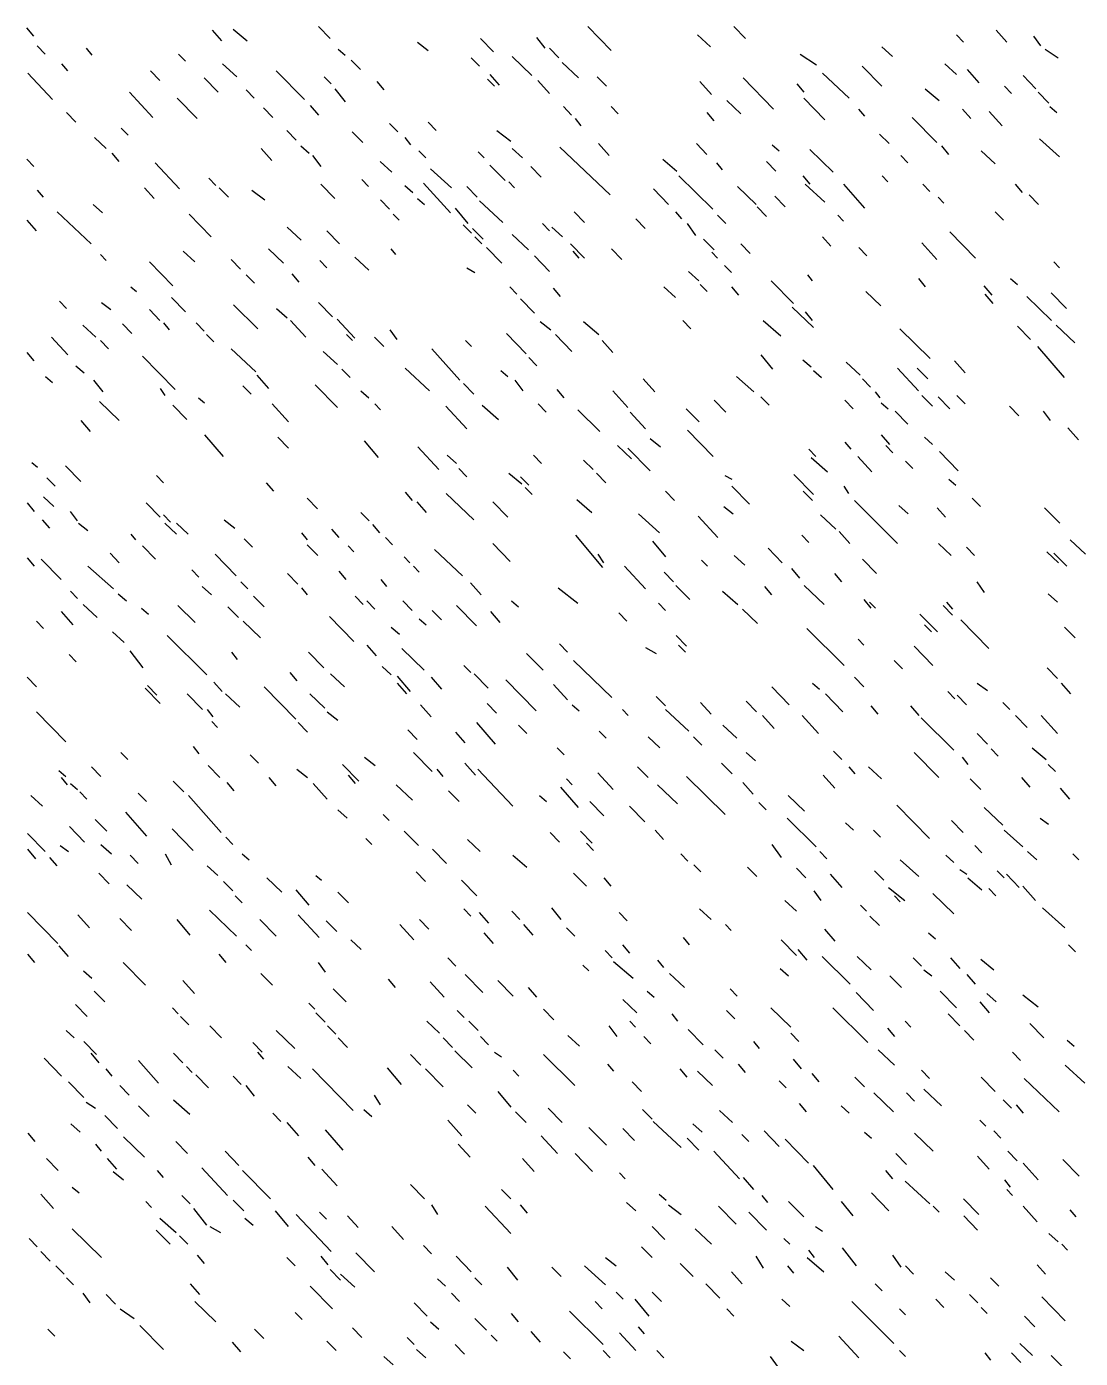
# Model space of a CAD drawing. Extents: x 0 to 599, y 0 to 600.
# Drawn here: x 0 to 165.4, y 391.4 to 600.2 of the extents above; entities that cross this region are included whole.
import ezdxf

# ---------------------------------------------------------------- set-up
doc = ezdxf.new("R2010")
doc.units = 0
doc.header["$MEASUREMENT"] = 0
doc.layers.add('SKARN_FSET2', color=206, linetype='CONTINUOUS')

msp = doc.modelspace()

# ---------------------------------------------------------------- linework, layer by layer
at = {"layer": 'SKARN_FSET2'}
for p, q in [((0.05, 600), (1.15, 598.69)), ((29.15, 599.63), (30.62, 597.94)), ((32.45, 599.81), (34.64, 597.94)), ((45.81, 600.19), (47.64, 598.32)), ((88.09, 600.19), (91.76, 596.44)), ((110.97, 600.19), (112.8, 598.32)), ((152.16, 599.63), (153.81, 597.75)), ((61.37, 597.75), (63.02, 596.44)), ((71.25, 598.32), (73.27, 596.26)), ((80.04, 598.5), (81.32, 596.82)), ((105.3, 598.88), (107.31, 597)), ((145.94, 598.88), (147.04, 597.75)), ((158.02, 598.69), (159.12, 597.19)), ((1.7, 597.19), (2.98, 595.88)), ((9.38, 596.82), (10.3, 595.69)), ((23.85, 595.88), (24.95, 594.76)), ((48.92, 596.63), (50.02, 595.69)), ((69.79, 595.32), (71.07, 594.01)), ((76.2, 595.51), (79.31, 592.51)), ((82.05, 596.82), (83.52, 595.32)), ((121.41, 595.88), (123.97, 594.2)), ((134.22, 597), (135.87, 595.51)), ((159.85, 596.63), (161.86, 595.32)), ((5.54, 594.38), (6.46, 593.26)), ((19.46, 593.26), (20.92, 591.76)), ((30.8, 594.38), (33, 592.32)), ((39.22, 593.26), (43.62, 588.77)), ((50.94, 594.95), (52.4, 593.45)), ((84.07, 594.57), (86.64, 592.14)), ((131.11, 594.01), (134.23, 590.83)), ((144.11, 594.38), (145.94, 592.7)), ((147.59, 593.45), (149.42, 591.39)), ((0.24, 592.89), (4.08, 588.77)), ((27.88, 592.14), (30.08, 589.89)), ((46.73, 592.32), (47.83, 591.2)), ((54.97, 591.58), (56.07, 590.27)), ((72.36, 591.95), (73.46, 590.83)), ((72.72, 592.7), (74.19, 591.01)), ((80.23, 591.76), (82.06, 589.7)), ((89.56, 592.32), (91.03, 590.83)), ((105.67, 591.58), (107.51, 589.52)), ((112.45, 592.14), (117.21, 587.27)), ((120.87, 591.2), (121.97, 589.89)), ((124.89, 592.89), (129.11, 588.95)), ((156.38, 592.51), (158.39, 590.45)), ((16.16, 589.89), (19.83, 585.96)), ((23.67, 588.95), (26.79, 585.77)), ((34.47, 590.27), (35.75, 588.95)), ((48.38, 590.45), (50.03, 588.39)), ((121.97, 588.95), (125.27, 585.59)), ((141, 590.45), (143.2, 588.58)), ((153.45, 590.83), (154.55, 589.7)), ((158.76, 589.89), (160.41, 588.21)), ((37.22, 587.46), (38.68, 585.96)), ((44.54, 587.83), (45.82, 586.33)), ((84.26, 587.64), (85.54, 586.33)), ((91.77, 587.64), (92.86, 586.52)), ((109.89, 588.58), (112.08, 586.52)), ((130.57, 587.27), (131.49, 586.15)), ((146.86, 587.27), (148.15, 585.77)), ((151.07, 586.9), (153.09, 584.65)), ((160.59, 587.64), (161.69, 586.71)), ((6.28, 586.71), (7.75, 585.21)), ((56.99, 585.02), (58.27, 583.71)), ((63.03, 585.21), (64.31, 583.9)), ((86.09, 585.77), (87.01, 584.65)), ((106.78, 586.71), (107.88, 585.4)), ((138.99, 585.96), (142.84, 582.03)), ((10.68, 582.78), (12.51, 581.09)), ((14.89, 584.27), (15.99, 583.15)), ((40.88, 583.9), (42.35, 582.4)), ((51.13, 583.71), (52.78, 582.03)), ((59.37, 582.78), (60.29, 581.65)), ((73.83, 583.9), (76.03, 582.22)), ((133.87, 583.34), (135.34, 581.84)), ((36.86, 581.09), (38.51, 579.22)), ((43.08, 581.47), (44.36, 580.34)), ((61.57, 580.72), (62.67, 579.59)), ((76.21, 581.09), (77.86, 579.59)), ((83.72, 581.28), (91.6, 573.79)), ((89.76, 581.84), (91.41, 579.97)), ((105.13, 581.84), (106.78, 580.16)), ((117.03, 581.65), (118.13, 580.72)), ((122.89, 580.9), (126.56, 577.35)), ((143.57, 581.47), (144.67, 580.16)), ((149.8, 580.72), (152, 578.66)), ((158.95, 582.59), (162.06, 579.78)), ((0.07, 579.41), (1.17, 578.28)), ((13.43, 580.34), (14.53, 579.03)), ((20.2, 578.85), (24.05, 574.73)), ((44.91, 579.97), (46.2, 578.28)), ((55.53, 579.03), (57.36, 577.35)), ((70.91, 580.53), (71.82, 579.59)), ((72.74, 578.47), (75.12, 576.04)), ((99.83, 579.41), (102.03, 577.54)), ((108.25, 578.85), (109.17, 577.72)), ((116.12, 579.03), (117.59, 577.54)), ((137.17, 579.97), (138.27, 578.85)), ((28.63, 576.41), (29.73, 575.29)), ((63.4, 577.91), (66.7, 574.91)), ((79.14, 578.28), (80.79, 576.6)), ((102.39, 576.79), (107.71, 571.54)), ((121.8, 576.79), (122.9, 575.48)), ((134.24, 576.79), (135.16, 575.85)), ((1.72, 574.54), (2.64, 573.42)), ((18.56, 574.91), (20.03, 573.23)), ((30.27, 574.91), (31.74, 573.42)), ((35.4, 574.54), (37.42, 573.04)), ((46.2, 575.48), (48.4, 573.23)), ((52.61, 576.22), (53.7, 575.1)), ((59.38, 575.29), (60.66, 574.17)), ((62.31, 575.66), (66.52, 570.98)), ((69.08, 575.1), (70.73, 573.42)), ((75.67, 575.85), (76.59, 574.91)), ((98.37, 574.73), (100.75, 572.29)), ((111.55, 575.1), (114.48, 572.29)), ((122.16, 575.48), (125.28, 572.67)), ((128.2, 575.48), (131.5, 571.73)), ((140.65, 575.48), (141.75, 574.35)), ((155.11, 575.48), (156.21, 574.17)), ((10.51, 572.29), (11.97, 570.98)), ((55.54, 573.04), (57, 571.54)), ((61.39, 573.23), (62.49, 572.29)), ((71.1, 572.86), (74.76, 569.49)), ((117.41, 573.6), (119.06, 571.92)), ((143.03, 573.42), (143.95, 572.48)), ((157.31, 573.79), (158.78, 572.29)), ((4.84, 571.17), (10.15, 566.12)), ((25.52, 570.8), (29, 567.24)), ((57.55, 570.8), (58.47, 569.86)), ((67.25, 571.73), (69.27, 569.3)), ((85.93, 571.17), (87.57, 569.49)), ((101.85, 571.17), (102.77, 570.05)), ((108.44, 570.61), (109.72, 569.3)), ((116.13, 570.42), (114.66, 571.92)), ((127.29, 570.61), (128.21, 569.67)), ((152.01, 571.17), (153.29, 569.86)), ((0.08, 569.86), (1.54, 568.17)), ((40.9, 568.74), (43.1, 566.68)), ((47.12, 568.17), (49.14, 566.12)), ((68.54, 569.11), (69.82, 567.8)), ((70, 568.55), (71.65, 566.86)), ((80.98, 569.3), (82.08, 568.17)), ((82.45, 568.74), (84.1, 567.24)), ((95.63, 570.05), (97.09, 568.55)), ((103.68, 569.3), (104.97, 567.43)), ((70.37, 567.24), (71.47, 566.12)), ((76.23, 567.61), (78.79, 565.18)), ((85.38, 566.12), (87.58, 563.87)), ((106.25, 566.86), (107.9, 565.18)), ((112.11, 566.12), (113.57, 564.62)), ((124.92, 567.24), (126.2, 565.74)), ((140.48, 566.3), (142.86, 563.68)), ((144.87, 567.99), (148.9, 563.87)), ((11.62, 564.43), (12.53, 563.49)), ((24.61, 564.99), (26.44, 563.31)), ((37.97, 565.37), (40.35, 563.12)), ((51.52, 564.06), (53.72, 562)), ((57.19, 565.37), (57.93, 564.43)), ((72.2, 565.55), (74.58, 563.12)), ((79.71, 564.24), (82.09, 561.81)), ((85.75, 564.99), (86.67, 563.87)), ((91.79, 565.37), (93.44, 563.68)), ((107.53, 564.81), (108.45, 563.87)), ((130.59, 565.55), (131.88, 564.24)), ((19.3, 563.31), (22.97, 559.56)), ((32.12, 563.68), (33.58, 562.18)), ((46.03, 563.49), (47.13, 562.37)), ((69.09, 562.37), (70.38, 561.62)), ((103.87, 561.81), (105.52, 560.31)), ((109.55, 562.75), (110.65, 561.62)), ((161.17, 563.31), (162.08, 562.37)), ((34.5, 561.25), (35.78, 559.94)), ((41.64, 561.44), (42.74, 560.12)), ((105.71, 559.75), (106.81, 558.63)), ((116.87, 560.31), (120.35, 556.76)), ((122.55, 561.25), (123.28, 560.31)), ((139.94, 560.69), (141.03, 559.38)), ((154.4, 560.69), (155.5, 559.75)), ((16.38, 559.38), (17.3, 558.63)), ((22.79, 557.69), (24.99, 555.44)), ((75.87, 559.38), (76.97, 558.25)), ((82.64, 559.19), (83.74, 557.88)), ((100.03, 559.38), (101.86, 557.69)), ((110.65, 559.38), (111.75, 558.07)), ((131.7, 558.63), (134.08, 556.38)), ((150.19, 559.56), (151.47, 558.07)), ((150.37, 558.25), (151.65, 556.76)), ((156.96, 557.88), (160.81, 554.13)), ((160.8, 558.44), (163.19, 556.01)), ((5.22, 557.13), (6.32, 556.01)), ((11.81, 556.94), (13.27, 555.82)), ((19.31, 555.82), (20.96, 554.13)), ((32.49, 556.57), (36.34, 552.82)), ((39.26, 556.01), (40.91, 554.51)), ((45.85, 556.94), (48.05, 554.7)), ((77.52, 557.5), (79.72, 555.26)), ((120.17, 556.19), (123.47, 553.01)), ((15.1, 553.57), (16.57, 552.07)), ((21.51, 553.76), (22.43, 552.64)), ((26.64, 553.76), (27.92, 552.45)), ((41.46, 554.13), (43.85, 551.51)), ((48.78, 554.32), (51.53, 551.33)), ((80.63, 553.95), (82.28, 552.64)), ((87.41, 553.95), (89.79, 551.89)), ((102.97, 554.13), (104.25, 552.82)), ((115.6, 554.13), (118.35, 551.7)), ((122.19, 555.44), (123.28, 554.13)), ((3.94, 551.51), (6.51, 548.71)), ((8.88, 553.39), (10.9, 551.51)), ((28.29, 551.89), (29.39, 550.76)), ((50.25, 551.89), (51.17, 550.95)), ((54.64, 551.51), (56.11, 550.02)), ((57.02, 552.64), (58.12, 551.14)), ((75.33, 552.07), (78.44, 548.89)), ((83.02, 551.89), (85.58, 549.27)), ((137.01, 552.82), (141.78, 548.14)), ((155.5, 553.2), (157.52, 551.14)), ((161.54, 553.39), (164.47, 550.58)), ((11.63, 550.95), (12.91, 549.64)), ((32.13, 549.64), (35.98, 546.08)), ((46.59, 549.27), (48.79, 547.21)), ((63.62, 549.64), (68.01, 544.77)), ((68.92, 550.95), (69.84, 550.02)), ((90.34, 550.95), (91.99, 549.08)), ((158.62, 550.02), (162.83, 545.15)), ((0.1, 549.08), (1.2, 547.77)), ((18.22, 548.52), (23.35, 543.28)), ((78.81, 548.33), (80.09, 547.02)), ((115.24, 548.71), (117.07, 546.46)), ((121.83, 547.96), (123.11, 546.83)), ((128.6, 547.58), (130.8, 545.52)), ((145.62, 547.77), (147.27, 545.9)), ((3.03, 545.34), (4.13, 544.4)), ((7.79, 547.02), (9.07, 545.9)), ((36.16, 545.52), (38, 543.46)), ((49.52, 546.46), (50.81, 545.15)), ((59.41, 546.65), (63.26, 543.09)), ((74.42, 546.27), (75.52, 545.34)), ((111.4, 545.34), (114.14, 542.9)), ((123.48, 546.27), (124.76, 545.15)), ((136.66, 546.65), (139.95, 543.09)), ((139.77, 546.65), (141.42, 544.96)), ((10.54, 544.77), (12, 542.9)), ((20.97, 543.46), (21.71, 542.34)), ((33.97, 543.84), (35.25, 542.53)), ((45.32, 544.03), (48.8, 540.47)), ((52.46, 543.09), (53.74, 541.97)), ((68.56, 544.21), (70.21, 542.53)), ((76.62, 544.77), (77.9, 543.09)), ((83.21, 543.28), (84.31, 541.97)), ((92, 543.09), (94.38, 540.47)), ((96.75, 544.96), (98.59, 542.9)), ((131.17, 544.96), (132.45, 543.65)), ((11.46, 541.4), (14.57, 538.41)), ((27.01, 541.97), (27.93, 541.22)), ((38.55, 541.03), (41.11, 538.22)), ((54.66, 541.03), (55.57, 540.09)), ((80.28, 541.03), (81.57, 539.72)), ((107.92, 541.59), (109.75, 539.72)), ((115.24, 542.15), (116.53, 540.84)), ((128.42, 541.59), (129.71, 540.28)), ((133.18, 542.9), (133.91, 541.97)), ((134.1, 541.22), (135.2, 540.28)), ((140.5, 542.34), (142.15, 540.66)), ((143.07, 542.15), (144.9, 540.28)), ((145.99, 542.34), (147.28, 541.03)), ((22.99, 540.84), (25.19, 538.6)), ((65.82, 540.66), (69.12, 537.1)), ((71.5, 540.84), (74.06, 538.6)), ((86.51, 540.09), (89.99, 536.72)), ((94.74, 539.72), (97.13, 537.1)), ((103.53, 540.28), (105.55, 538.22)), ((136.3, 539.91), (138.31, 537.85)), ((154.23, 540.66), (155.7, 539.16)), ((159.54, 539.91), (160.64, 538.41)), ((8.53, 538.41), (10, 536.72)), ((103.72, 536.91), (107.75, 532.79)), ((163.39, 537.29), (165.04, 535.41)), ((27.94, 536.16), (30.87, 532.79)), ((39.47, 535.79), (41.12, 534.1)), ((53.01, 535.23), (55.21, 532.61)), ((97.86, 535.6), (99.51, 534.29)), ((128.43, 535.04), (129.35, 533.92)), ((134.1, 536.16), (135.39, 534.66)), ((140.88, 535.79), (142.16, 534.66)), ((61.44, 534.29), (64.73, 530.73)), ((66.01, 532.98), (67.48, 531.67)), ((79.56, 532.98), (80.84, 531.67)), ((92.74, 534.48), (94.94, 532.42)), ((94.38, 534.1), (97.87, 530.55)), ((122.76, 533.92), (123.86, 532.79)), ((123.12, 532.61), (125.69, 530.36)), ((130.45, 532.79), (132.65, 530.36)), ((134.84, 534.48), (135.94, 533.35)), ((143.26, 533.54), (146.19, 530.55)), ((0.85, 531.86), (1.77, 531.11)), ((6.16, 531.29), (8.54, 528.86)), ((67.85, 530.92), (69.13, 529.61)), ((87.43, 532.23), (88.9, 530.73)), ((137.95, 532.04), (139.05, 530.92)), ((3.23, 529.42), (4.51, 528.11)), ((20.44, 529.8), (21.54, 528.67)), ((37.65, 528.67), (38.75, 527.36)), ((75.72, 530.17), (77.73, 528.49)), ((77.55, 529.61), (78.83, 528.3)), ((89.45, 530.17), (90.91, 528.67)), ((109.58, 529.8), (110.68, 529.24)), ((120.38, 529.98), (123.5, 526.8)), ((144.73, 529.24), (145.83, 528.3)), ((2.69, 526.43), (4.33, 524.93)), ((59.43, 527.18), (60.53, 525.87)), ((65.84, 526.99), (70.23, 522.87)), ((78.28, 527.93), (79.38, 526.8)), ((100.25, 527.36), (101.71, 525.87)), ((110.68, 528.11), (113.43, 525.3)), ((121.85, 527.36), (123.31, 525.87)), ((128.25, 528.11), (128.99, 526.99)), ((0.12, 525.49), (1.22, 524.18)), ((6.9, 524.18), (8, 522.68)), ((18.79, 525.49), (20.99, 523.25)), ((44.05, 526.24), (45.7, 524.56)), ((61.26, 525.68), (62.73, 523.99)), ((73.16, 525.68), (75.54, 523.25)), ((86.34, 526.05), (88.72, 523.99)), ((109.4, 524.93), (110.87, 523.81)), ((129.9, 525.87), (136.68, 519.13)), ((136.86, 525.12), (138.33, 523.81)), ((142.9, 524.74), (144.18, 523.25)), ((148.39, 526.24), (149.67, 524.93)), ((159.74, 524.74), (162.12, 522.31)), ((2.51, 522.87), (3.61, 521.56)), ((8.18, 522.31), (9.65, 521.19)), ((21.54, 523.62), (22.64, 522.5)), ((21.73, 522.31), (23.56, 520.62)), ((23.56, 522.31), (25.39, 520.62)), ((31.06, 522.87), (32.71, 521.56)), ((52.48, 523.99), (53.76, 522.68)), ((54.31, 522.12), (55.41, 520.81)), ((96.04, 523.81), (99.34, 520.81)), ((105.38, 523.43), (108.49, 520.06)), ((124.6, 523.62), (126.98, 521.37)), ((16.42, 520.62), (17.15, 519.69)), ((43.15, 520.81), (44.06, 519.69)), ((47.9, 521.37), (49, 520.06)), ((56.33, 520.06), (57.42, 518.94)), ((86.16, 520.44), (90.38, 515.38)), ((121.67, 520.44), (122.77, 519.31)), ((127.53, 521), (129.18, 519.13)), ((18.25, 518.75), (20.27, 516.69)), ((34.18, 519.88), (35.46, 518.56)), ((44.06, 518.94), (45.71, 517.25)), ((50.47, 518.75), (51.39, 517.82)), ((64.02, 518.19), (68.41, 514.07)), ((73.17, 519.13), (75.92, 516.32)), ((98.24, 519.5), (100.26, 517.07)), ((116.37, 518.38), (118.57, 516.13)), ((143.09, 519.13), (145.11, 517.25)), ((147.48, 518.56), (148.77, 517.25)), ((163.77, 519.69), (166.16, 517.44)), ((0.13, 516.88), (1.23, 515.57)), ((2.33, 516.69), (5.45, 513.51)), ((13.13, 517.63), (14.59, 516.13)), ((29.6, 517.44), (32.9, 514.07)), ((59.26, 517.07), (60.17, 516.13)), ((89.64, 517.44), (90.56, 516.13)), ((105.93, 516.51), (106.85, 515.57)), ((111.06, 517.25), (112.71, 515.76)), ((131.2, 516.69), (133.39, 514.45)), ((160.12, 517.82), (161.95, 516.13)), ((161.21, 517.63), (163.23, 515.57)), ((9.65, 515.57), (13.68, 512.01)), ((25.94, 515.01), (27.04, 513.88)), ((40.96, 514.45), (42.6, 512.76)), ((49.01, 514.82), (50.11, 513.51)), ((60.72, 515.57), (61.64, 514.63)), ((93.85, 515.57), (97.15, 512.01)), ((100.08, 514.63), (101.55, 513.14)), ((120.03, 515.2), (121.31, 513.7)), ((126.8, 514.45), (127.9, 513.14)), ((6.91, 511.64), (8.01, 510.51)), ((27.59, 512.39), (29.06, 511.08)), ((33.63, 513.14), (34.73, 512.01)), ((43.15, 512.2), (44.07, 511.08)), ((55.6, 513.51), (56.52, 512.39)), ((69.7, 512.95), (71.34, 511.08)), ((83.42, 512.2), (86.54, 509.77)), ((101.91, 512.57), (104.11, 510.33)), ((109.23, 511.64), (111.62, 509.58)), ((115.82, 512.39), (116.92, 511.08)), ((122.05, 512.57), (125.16, 509.58)), ((149.14, 513.14), (150.24, 511.45)), ((8.93, 509.58), (11.13, 507.52)), ((14.42, 511.26), (15.7, 510.14)), ((35.65, 510.89), (37.3, 509.2)), ((51.58, 510.89), (52.86, 509.58)), ((53.41, 510.14), (54.69, 508.83)), ((59.08, 510.14), (60.55, 508.64)), ((76.1, 510.14), (77.2, 509.2)), ((99.17, 509.77), (100.27, 508.64)), ((131.38, 510.33), (132.48, 509.02)), ((132.3, 509.95), (133.22, 509.02)), ((144.38, 509.95), (145.3, 508.83)), ((160.31, 511.26), (161.77, 509.95)), ((5.45, 508.46), (7.28, 506.4)), ((18.08, 509.02), (19.18, 508.08)), ((23.75, 509.39), (26.5, 506.77)), ((31.63, 509.2), (33.27, 507.52)), ((47.55, 507.71), (51.4, 503.78)), ((63.66, 508.64), (65.13, 507.15)), ((67.5, 509.39), (70.62, 506.21)), ((72.81, 508.46), (74.28, 506.77)), ((92.95, 508.27), (94.23, 506.96)), ((112.35, 508.83), (114.73, 506.58)), ((140.17, 508.08), (142.92, 505.27)), ((143.83, 509.39), (145.3, 507.89)), ((1.61, 506.96), (2.71, 505.83)), ((34.01, 506.96), (36.76, 504.34)), ((57.26, 506.02), (58.54, 504.9)), ((61.65, 507.33), (62.75, 506.4)), ((122.42, 505.83), (128.28, 500.03)), ((140.91, 506.4), (142.01, 505.27)), ((146.58, 507.15), (150.98, 502.65)), ((162.87, 506.02), (164.52, 504.34)), ((13.51, 505.27), (15.34, 503.59)), ((22.11, 504.71), (28.34, 498.53)), ((83.62, 503.4), (84.9, 502.09)), ((101.92, 504.71), (103.57, 503.03)), ((130.48, 504.15), (131.39, 503.21)), ((6.74, 501.72), (7.84, 500.59)), ((16.26, 502.28), (18.27, 499.66)), ((32.18, 502.09), (33.1, 500.97)), ((44.26, 502.09), (46.65, 499.66)), ((53.41, 503.21), (54.88, 501.53)), ((58.91, 502.65), (62.39, 499.28)), ((78.49, 501.9), (81.06, 499.28)), ((97.16, 502.84), (98.81, 501.9)), ((102.29, 503.21), (103.39, 502.09)), ((139.26, 503.03), (142.2, 500.03)), ((55.8, 499.84), (57.26, 498.53)), ((68.61, 500.03), (69.71, 498.91)), ((85.82, 500.78), (91.86, 494.98)), ((136.15, 500.78), (137.44, 499.47)), ((160.13, 499.66), (161.78, 497.97)), ((0.15, 498.16), (1.62, 496.66)), ((29.44, 497.41), (30.72, 495.91)), ((41.34, 498.91), (42.44, 497.6)), ((47.74, 498.72), (49.94, 496.66)), ((58.18, 498.35), (60.19, 495.91)), ((58.18, 497.22), (59.65, 495.54)), ((63.49, 498.16), (65.14, 496.29)), ((70.26, 498.72), (72.46, 496.47)), ((75.2, 497.78), (79.97, 492.92)), ((82.71, 497.04), (84.91, 494.6)), ((123.34, 497.22), (124.44, 496.29)), ((129.93, 498.16), (131.4, 496.66)), ((149.15, 497.22), (150.8, 496.1)), ((162.33, 497.22), (163.8, 495.54)), ((18.64, 496.47), (21.02, 494.04)), ((19.01, 496.85), (20.47, 495.35)), ((25.23, 495.54), (27.62, 493.1)), ((31.27, 495.54), (33.47, 493.48)), ((37.31, 496.66), (42.26, 491.61)), ((44.45, 495.54), (46.83, 493.29)), ((98.82, 495.16), (100.28, 493.67)), ((116.94, 496.66), (119.69, 493.85)), ((125.36, 495.54), (128.11, 492.73)), ((144.58, 495.91), (145.68, 494.79)), ((146.04, 495.35), (147.51, 493.85)), ((28.35, 493.1), (29.26, 491.98)), ((61.84, 493.85), (63.49, 491.98)), ((72.28, 494.04), (73.74, 492.54)), ((85.64, 493.85), (86.74, 492.92)), ((93.51, 493.1), (94.43, 492.17)), ((100.28, 493.1), (103.95, 489.73)), ((105.78, 494.23), (107.42, 492.36)), ((112.91, 494.42), (114.56, 492.73)), ((132.5, 493.67), (133.6, 492.36)), ((138.72, 493.67), (140.01, 492.17)), ((153.18, 494.23), (154.28, 493.1)), ((1.62, 492.73), (6.2, 488.05)), ((29.08, 491.23), (30, 490.3)), ((42.63, 491.05), (44.09, 489.55)), ((47.2, 492.73), (48.85, 491.42)), ((70.63, 491.05), (73.57, 487.68)), ((115.48, 492.17), (117.31, 490.11)), ((121.7, 492.17), (124.27, 489.36)), ((140.37, 491.79), (145.5, 486.74)), ((155.2, 492.17), (157.03, 490.3)), ((159.23, 492.17), (161.79, 489.36)), ((59.83, 489.92), (61.3, 488.42)), ((67.34, 489.55), (68.81, 487.86)), ((77.22, 490.67), (78.51, 489.36)), ((89.85, 489.73), (90.95, 488.61)), ((97.54, 488.8), (99.38, 487.11)), ((104.68, 488.8), (105.97, 487.49)), ((109.26, 490.67), (111.46, 488.61)), ((149.16, 489.36), (150.81, 487.68)), ((26.16, 487.3), (27.07, 486.18)), ((83.27, 487.11), (84.37, 485.99)), ((151.36, 486.93), (152.46, 485.8)), ((157.77, 487.11), (159.97, 485.24)), ((14.81, 486.37), (15.91, 485.24)), ((35.13, 485.99), (36.41, 484.68)), ((49.59, 484.49), (52.16, 481.87)), ((53.07, 485.62), (54.72, 484.31)), ((60.75, 486.37), (63.69, 483.37)), ((68.81, 484.68), (70.46, 482.81)), ((109.08, 484.68), (110.73, 483)), ((112.92, 486.37), (114.39, 485.05)), ((126.65, 486.55), (127.93, 485.24)), ((139.28, 486.37), (143.13, 482.43)), ((146.79, 485.62), (147.7, 484.49)), ((160.33, 484.49), (161.43, 483.37)), ((5.11, 483.56), (6.21, 482.62)), ((5.48, 482.43), (6.39, 481.31)), ((10.24, 484.12), (11.7, 482.62)), ((28.54, 484.31), (30.37, 482.43)), ((38.06, 482.43), (39.16, 481.12)), ((42.45, 483.74), (44.1, 482.43)), ((50.51, 482.81), (51.61, 481.5)), ((64.42, 483.74), (65.33, 482.62)), ((70.82, 483.74), (76.32, 477.94)), ((89.68, 483.18), (92.06, 480.56)), ((95.9, 484.12), (97.55, 482.43)), ((103.59, 482.62), (109.64, 476.63)), ((125.01, 482.81), (126.84, 480.75)), ((129.03, 484.12), (129.95, 483)), ((132.14, 484.12), (134.16, 482.25)), ((156.13, 482.43), (157.41, 480.94)), ((6.94, 481.5), (8.04, 480.56)), ((23.05, 481.87), (24.7, 480.19)), ((31.47, 481.68), (32.57, 480.37)), ((45.02, 481.5), (47.22, 479.06)), ((58.01, 481.31), (60.58, 478.88)), ((66.25, 480.37), (67.9, 478.69)), ((83.82, 480.94), (86.57, 477.75)), ((84.74, 482.25), (85.65, 481.31)), ((99.02, 481.31), (102.13, 478.32)), ((112.38, 481.68), (114.03, 479.81)), ((148.07, 482.25), (149.72, 480.56)), ((162.17, 480.75), (163.63, 479.06)), ((0.72, 479.63), (2.55, 477.94)), ((8.41, 480.19), (9.51, 479.06)), ((17.56, 480), (18.84, 478.69)), ((25.43, 479.63), (30.56, 473.82)), ((80.53, 479.63), (81.63, 478.69)), ((88.4, 478.69), (90.6, 476.44)), ((114.94, 478.5), (116.04, 477.38)), ((119.52, 479.63), (122.08, 477.19)), ((15.55, 477), (18.85, 473.26)), ((48.87, 477.38), (50.33, 476.07)), ((56, 476.63), (56.92, 475.69)), ((94.63, 477.94), (97.01, 475.51)), ((136.54, 478.13), (141.67, 472.89)), ((150.27, 477.75), (153.2, 474.95)), ((6.77, 474.76), (9.15, 472.32)), ((10.79, 475.88), (12.63, 474.01)), ((22.88, 474.38), (26.17, 471.01)), ((98.66, 474.2), (99.94, 472.7)), ((119.34, 476.07), (123.92, 471.58)), ((128.49, 475.32), (129.78, 474.2)), ((132.89, 474.2), (133.99, 473.07)), ((145.15, 475.69), (146.98, 473.82)), ((153.39, 474.2), (156.32, 471.58)), ((159.06, 476.07), (160.34, 475.13)), ((0.18, 473.64), (2.93, 470.83)), ((31.3, 473.07), (32.4, 471.95)), ((53.26, 472.89), (54.18, 471.95)), ((59.3, 474.01), (61.5, 471.76)), ((69.19, 472.7), (71.2, 470.83)), ((82.18, 473.82), (83.65, 472.32)), ((86.94, 474.01), (88.77, 472.14)), ((87.86, 472.14), (88.96, 471.01)), ((0.18, 471.2), (1.46, 469.7)), ((3.66, 469.89), (4.76, 468.58)), ((5.31, 471.76), (6.59, 470.83)), ((11.71, 471.95), (13.36, 470.45)), ((16.29, 470.27), (17.57, 468.95)), ((21.78, 470.45), (22.7, 468.77)), ((33.86, 470.45), (34.96, 469.52)), ((63.7, 471.2), (65.9, 468.95)), ((76.33, 470.27), (78.53, 468.39)), ((102.69, 470.45), (103.79, 469.33)), ((116.96, 471.95), (118.43, 469.89)), ((124.47, 470.83), (125.57, 469.7)), ((144.24, 470.27), (145.52, 469.14)), ((148.81, 471.76), (149.91, 470.64)), ((157.05, 470.83), (158.52, 469.52)), ((164.19, 470.45), (165.11, 469.52)), ((28.37, 468.58), (30.02, 467.08)), ((104.7, 468.77), (105.8, 467.64)), ((113.12, 468.39), (114.59, 466.9)), ((120.81, 468.21), (122.28, 466.71)), ((133.08, 467.83), (134.54, 466.33)), ((137.1, 469.52), (140.03, 466.9)), ((146.44, 468.02), (147.54, 467.27)), ((152.3, 467.83), (153.4, 466.71)), ((11.35, 467.46), (13, 465.77)), ((30.94, 466.15), (32.4, 464.65)), ((37.71, 466.71), (40.09, 464.46)), ((45.4, 467.08), (46.31, 466.33)), ((61.14, 467.64), (62.61, 466.15)), ((68.28, 466.33), (70.66, 463.9)), ((85.85, 467.46), (87.87, 465.4)), ((90.61, 466.71), (91.71, 465.4)), ((126.12, 467.27), (127.95, 465.21)), ((147.72, 466.71), (149.92, 464.84)), ((153.76, 467.27), (155.78, 465.21)), ((18.13, 463.34), (15.75, 465.59)), ((32.77, 463.9), (33.87, 462.78)), ((42.29, 464.84), (44.3, 462.4)), ((48.88, 464.46), (50.53, 462.78)), ((123.56, 464.65), (124.66, 463.15)), ((135.28, 465.21), (137.84, 463.15)), ((136.19, 463.9), (137.11, 462.96)), ((142.23, 464.27), (145.53, 461.09)), ((151.02, 465.02), (152.12, 463.9)), ((156.33, 465.4), (158.34, 463.15)), ((28.75, 461.65), (32.96, 457.54)), ((68.65, 461.84), (69.75, 460.72)), ((82.38, 462.03), (83.85, 460.16)), ((105.63, 461.84), (107.46, 460.16)), ((118.99, 463.15), (120.82, 461.47)), ((130.89, 462.4), (131.8, 461.47)), ((159.44, 462.03), (162.92, 458.85)), ((0.19, 461.28), (4.96, 456.41)), ((8.06, 460.9), (9.9, 458.85)), ((14.65, 460.34), (16.49, 458.47)), ((23.62, 460.16), (25.64, 457.72)), ((36.62, 460.16), (39.18, 457.54)), ((42.66, 460.9), (45.96, 457.35)), ((47.05, 459.97), (48.7, 458.28)), ((61.7, 460.16), (63.16, 458.66)), ((71.03, 461.28), (72.5, 459.59)), ((76.16, 461.47), (77.44, 460.16)), ((93, 461.28), (94.28, 459.97)), ((132.35, 460.72), (133.82, 459.22)), ((58.59, 459.41), (60.78, 456.97)), ((71.77, 458.1), (73.23, 456.41)), ((77.99, 459.41), (79.45, 457.72)), ((84.76, 458.85), (86.04, 457.54)), ((103.07, 457.35), (103.98, 456.22)), ((109.66, 459.41), (110.57, 458.47)), ((125.22, 458.66), (126.86, 456.79)), ((141.51, 458.1), (142.61, 457.16)), ((6.61, 454.35), (5.14, 456.04)), ((34.43, 456.22), (35.34, 455.29)), ((50.9, 456.97), (52.55, 455.48)), ((90.81, 455.29), (91.91, 454.17)), ((93.55, 456.22), (94.65, 454.91)), ((118.44, 456.97), (120.83, 454.54)), ((121.01, 455.48), (122.47, 453.79)), ((163.47, 456.22), (164.57, 455.1)), ((0.2, 454.73), (1.3, 453.42)), ((15.21, 453.42), (18.69, 449.86)), ((30.22, 454.73), (31.32, 453.42)), ((45.78, 453.42), (46.88, 451.92)), ((66.1, 454.17), (67.38, 452.85)), ((92.09, 453.6), (95.2, 450.98)), ((99.04, 453.79), (99.96, 452.67)), ((124.85, 454.35), (129.25, 450.05)), ((130.35, 454.35), (132.54, 452.29)), ((139.13, 454.17), (140.41, 452.85)), ((144.99, 454.17), (146.46, 452.48)), ((149.75, 453.98), (151.76, 452.29)), ((8.99, 452.11), (10.27, 450.98)), ((36.81, 451.73), (38.64, 449.86)), ((68.84, 451.54), (71.59, 448.74)), ((87.33, 453.04), (88.25, 452.11)), ((100.88, 451.73), (103.26, 449.49)), ((118.27, 452.48), (119.55, 451.36)), ((135.47, 451.36), (137.31, 449.49)), ((140.78, 452.29), (142.06, 451.36)), ((147.55, 451.54), (148.84, 450.05)), ((24.55, 450.61), (26.38, 448.55)), ((48.16, 449.3), (50.18, 447.24)), ((56.76, 450.8), (57.86, 449.49)), ((63.35, 450.42), (65.55, 447.99)), ((73.97, 450.61), (76.35, 448.17)), ((78.73, 449.49), (80.01, 447.99)), ((110.4, 449.3), (111.5, 448.17)), ((10.64, 448.92), (12.29, 447.24)), ((44.32, 447.05), (45.24, 446.12)), ((93.56, 447.61), (95.76, 445.55)), ((97.4, 448.92), (98.5, 447.99)), ((130.17, 448.74), (132.92, 445.93)), ((143.35, 448.92), (145.91, 446.3)), ((149.57, 447.24), (151.04, 445.55)), ((150.67, 448.55), (152.14, 447.24)), ((156.34, 448.36), (158.73, 446.49)), ((7.71, 446.86), (9.54, 444.99)), ((22.91, 446.3), (23.82, 445.37)), ((24.19, 444.99), (25.47, 443.68)), ((45.42, 445.55), (46.89, 444.06)), ((67.57, 445.93), (68.67, 444.81)), ((81.11, 446.12), (82.76, 444.43)), ((101.25, 445.37), (102.17, 444.24)), ((109.85, 445.93), (111.14, 444.62)), ((116.81, 446.3), (119.92, 443.31)), ((126.51, 446.3), (132.01, 440.87)), ((144.63, 445.37), (146.46, 443.49)), ((6.25, 442.75), (7.53, 441.62)), ((28.77, 443.49), (30.6, 441.62)), ((39.2, 442.75), (42.13, 439.94)), ((47.25, 443.49), (48.54, 442.18)), ((62.81, 444.24), (64.83, 442.37)), ((69.4, 444.24), (70.87, 442.75)), ((91.37, 443.49), (92.65, 441.81)), ((94.66, 444.24), (95.58, 443.31)), ((103.82, 442.93), (106.2, 440.5)), ((135.12, 443.12), (136.22, 441.81)), ((137.86, 444.24), (138.78, 443.31)), ((147.2, 442.75), (148.66, 441.25)), ((157.45, 443.87), (159.65, 441.62)), ((9, 441.06), (11.01, 439)), ((35.54, 440.87), (37.01, 439.38)), ((48.9, 441.62), (50.37, 440.12)), ((65.38, 441.62), (66.84, 440.12)), ((71.23, 441.81), (72.52, 440.5)), ((84.96, 442), (86.79, 440.31)), ((96.86, 441.81), (97.96, 440.69)), ((114.07, 441.06), (114.98, 439.94)), ((119.92, 442.37), (121.21, 441.06)), ((163.31, 441.25), (164.41, 440.31)), ((10.1, 439.19), (11.38, 437.69)), ((23.1, 439.19), (24.56, 437.69)), ((36.27, 439.38), (37.19, 438.25)), ((60.25, 439), (61.9, 437.32)), ((67.21, 439.56), (69.96, 436.94)), ((73.43, 439.38), (74.53, 438.63)), ((81.12, 439), (86.07, 434.13)), ((108.03, 439.75), (109.31, 438.44)), ((133.66, 439.75), (136.22, 437.32)), ((154.71, 439.38), (155.99, 438.07)), ((2.78, 438.44), (5.53, 435.63)), ((12.48, 436.76), (13.4, 435.63)), ((17.61, 438.07), (20.72, 434.51)), ((25.11, 437.13), (26.03, 436.19)), ((41.04, 437.13), (43.05, 435.26)), ((44.88, 436.76), (51.29, 430.2)), ((56.6, 436.94), (58.8, 434.32)), ((62.64, 436.76), (65.39, 433.95)), ((76.37, 436.57), (77.28, 435.63)), ((91.19, 437.5), (92.11, 436.38)), ((102.54, 436.76), (103.64, 435.44)), ((111.69, 437.5), (112.79, 436.19)), ((120.29, 438.25), (121.58, 436.76)), ((140.43, 436.57), (141.71, 435.26)), ((162.95, 437.32), (166.06, 434.51)), ((6.63, 434.7), (9.01, 432.26)), ((26.58, 435.82), (28.59, 433.76)), ((32.43, 435.63), (33.72, 434.32)), ((95.04, 434.7), (96.5, 433.2)), ((105.29, 436.38), (107.67, 434.13)), ((118.1, 434.88), (119.2, 433.76)), ((123.23, 436.01), (124.33, 434.7)), ((130, 435.44), (131.47, 433.95)), ((149.77, 435.44), (151.97, 433.2)), ((156.54, 435.26), (162.04, 430.02)), ((14.68, 434.13), (16.15, 432.64)), ((34.45, 434.13), (35.73, 432.45)), ((54.59, 432.64), (55.5, 431.14)), ((73.99, 433.2), (76.01, 430.76)), ((132.93, 433.01), (136.05, 430.02)), ((138.06, 433.01), (139.34, 431.7)), ((140.8, 433.57), (143.55, 430.95)), ((9.38, 431.51), (10.84, 430.58)), ((17.61, 430.95), (19.26, 429.27)), ((23.1, 431.89), (25.67, 429.64)), ((52.94, 430.39), (54.22, 429.27)), ((69.23, 431.14), (70.51, 429.83)), ((81.86, 430.58), (84.06, 428.33)), ((96.69, 430.39), (98.16, 428.89)), ((108.77, 430.2), (110.79, 428.33)), ((121.22, 431.33), (122.32, 430.02)), ((127.81, 430.95), (129.09, 429.83)), ((153.25, 431.89), (154.53, 430.58)), ((155.26, 431.14), (156.36, 429.83)), ((7, 428.14), (8.46, 426.83)), ((12.31, 429.45), (14.32, 427.39)), ((38.66, 429.83), (39.95, 428.52)), ((40.86, 428.33), (42.7, 426.27)), ((66.12, 428.71), (68.32, 426.27)), ((76.74, 430.02), (78.39, 428.33)), ((98.34, 428.52), (102.74, 424.4)), ((104.56, 428.14), (106.03, 426.83)), ((149.59, 428.71), (150.51, 427.77)), ((0.23, 426.65), (1.33, 425.34)), ((15.24, 426.08), (18.54, 422.9)), ((46.9, 427.21), (49.65, 424.03)), ((80.77, 426.27), (83.33, 423.46)), ((88.27, 427.58), (91.02, 424.77)), ((93.58, 427.39), (95.41, 425.52)), ((112.25, 426.46), (113.35, 425.34)), ((115.73, 427.02), (118.11, 424.59)), ((131.47, 426.83), (132.57, 425.9)), ((139.34, 426.65), (142.28, 423.84)), ((151.79, 427.02), (152.89, 425.9)), ((10.85, 424.96), (11.76, 423.84)), ((23.48, 425.34), (25.31, 423.46)), ((67.77, 424.96), (69.61, 422.9)), ((103.65, 425.9), (105.48, 424.03)), ((119.03, 425.71), (122.69, 421.97)), ((3.16, 422.71), (4.99, 420.84)), ((12.68, 422.71), (14.15, 421.03)), ((31.17, 423.84), (33.36, 421.59)), ((44.16, 422.9), (45.26, 421.59)), ((77.84, 422.71), (79.68, 420.66)), ((86.08, 423.46), (88.83, 420.66)), ((107.86, 423.84), (111.89, 419.53)), ((136.42, 423.46), (138.07, 421.78)), ((149.23, 423.09), (151.06, 421.03)), ((153.99, 423.84), (155.46, 422.34)), ((156.37, 421.97), (158.75, 419.34)), ((162.6, 422.53), (165.16, 419.91)), ((13.6, 420.66), (15.25, 419.34)), ((20.55, 420.84), (21.47, 419.72)), ((27.51, 421.22), (31.54, 416.91)), ((33.91, 420.84), (38.31, 416.35)), ((46.36, 421.03), (48.74, 418.41)), ((93.04, 420.47), (93.96, 419.53)), ((123.42, 421.59), (126.54, 417.85)), ((134.77, 420.84), (135.87, 419.53)), ((7.19, 418.22), (8.29, 417.29)), ((60.28, 418.6), (62.47, 416.35)), ((74.55, 417.85), (76.02, 416.35)), ((112.44, 419.72), (114.09, 417.85)), ((137.89, 419.16), (141.74, 415.6)), ((153.45, 419.34), (154.36, 418.22)), ((153.81, 417.85), (154.73, 416.91)), ((2.25, 417.1), (4.27, 414.85)), ((18.73, 415.98), (19.64, 415.04)), ((24.4, 416.91), (25.68, 415.6)), ((32.46, 416.16), (34.1, 414.48)), ((94.14, 415.79), (95.61, 414.48)), ((99.27, 417.1), (100.37, 416.16)), ((115.37, 416.91), (116.29, 415.79)), ((119.59, 415.98), (121.97, 413.54)), ((127.82, 415.98), (129.66, 413.73)), ((132.58, 417.29), (135.33, 414.48)), ((147.04, 416.35), (149.42, 413.92)), ((26.23, 414.85), (28.25, 412.23)), ((39.05, 414.48), (41.06, 412.04)), ((42.34, 413.92), (47.84, 408.11)), ((46, 414.29), (47.1, 413.17)), ((50.4, 413.73), (52.05, 411.86)), ((63.57, 415.41), (64.49, 413.92)), ((71.99, 415.23), (76.03, 410.92)), ((77.49, 415.41), (78.59, 414.1)), ((100.73, 415.41), (102.75, 413.92)), ((108.6, 415.23), (111.35, 412.42)), ((113.36, 414.29), (116.11, 411.48)), ((142.28, 415.23), (143.2, 414.29)), ((147.05, 413.73), (149.24, 411.48)), ((156.38, 415.23), (158.58, 412.79)), ((163.7, 414.66), (164.62, 413.54)), ((7.2, 411.67), (11.78, 407.18)), ((20.38, 411.48), (22.58, 409.24)), ((20.93, 413.35), (23.49, 411.11)), ((28.8, 412.04), (30.45, 411.11)), ((34.29, 413.35), (35.57, 412.23)), ((57.35, 412.04), (59.19, 409.98)), ((98.17, 412.04), (100.19, 409.98)), ((104.95, 411.67), (107.51, 409.24)), ((123.8, 412.04), (124.9, 411.29)), ((0.43, 410.17), (1.71, 408.86)), ((24.04, 410.55), (25.32, 409.24)), ((118.86, 410.17), (119.78, 409.24)), ((160.41, 410.92), (161.88, 409.61)), ((2.26, 408.11), (3.73, 406.61)), ((26.79, 407.55), (27.89, 406.24)), ((46.19, 407.36), (47.29, 406.05)), ((51.68, 407.93), (54.62, 404.93)), ((62.3, 409.05), (63.58, 407.74)), ((67.43, 407.36), (69.81, 404.93)), ((96.53, 408.86), (98.18, 407.18)), ((114.47, 407.36), (115.57, 405.49)), ((122.71, 408.3), (123.62, 407.18)), ((128.01, 408.67), (130.21, 405.87)), ((135.89, 407.55), (137.17, 405.68)), ((162.43, 409.24), (163.34, 408.3)), ((4.64, 405.87), (5.93, 404.56)), ((40.88, 407.18), (42.17, 405.87)), ((47.66, 405.3), (49.31, 403.62)), ((77.13, 403.62), (75.48, 405.68)), ((82.44, 405.68), (83.9, 404.18)), ((87.56, 405.87), (90.86, 402.87)), ((90.86, 407.18), (92.51, 405.87)), ((102.57, 406.24), (104.59, 404.18)), ((119.41, 405.87), (120.33, 404.74)), ((122.52, 407.18), (125.09, 404.93)), ((137.9, 405.87), (139.18, 404.56)), ((158.59, 406.05), (159.87, 404.56)), ((6.29, 403.99), (7.39, 402.87)), ((25.7, 403.06), (27.16, 401.37)), ((49.31, 404.56), (51.51, 402.5)), ((64.5, 403.81), (65.78, 402.68)), ((70.36, 403.99), (71.46, 402.87)), ((106.6, 403.06), (108.8, 400.81)), ((110.63, 404.93), (112.28, 403.06)), ((133.15, 403.06), (134.24, 401.93)), ((144.13, 404.93), (145.59, 403.62)), ((151.27, 403.99), (152.55, 402.68)), ((8.86, 401.56), (9.96, 400.06)), ((12.52, 401.37), (13.98, 399.88)), ((44.55, 402.68), (48.03, 399.13)), ((66.7, 401.56), (67.98, 400.25)), ((92.51, 401.75), (93.61, 400.62)), ((98.18, 401.75), (99.65, 400.25)), ((147.97, 401.37), (149.26, 400.06)), ((159.32, 401), (162.99, 397.25)), ((14.72, 399.13), (16.92, 397.63)), ((26.43, 400.25), (29.73, 397.07)), ((60.84, 400.06), (62.86, 398)), ((89.22, 400.25), (90.32, 399.13)), ((95.44, 400.62), (97.64, 398)), ((109.9, 399.13), (111, 398)), ((118.5, 400.62), (119.79, 399.5)), ((129.49, 400.25), (136.08, 393.7)), ((136.99, 399.13), (137.91, 398.19)), ((142.67, 400.62), (143.95, 399.31)), ((149.81, 399.31), (150.72, 398.38)), ((42.18, 398.56), (43.27, 397.44)), ((63.41, 397.07), (64.69, 395.94)), ((70.37, 397.63), (72.2, 395.76)), ((76.04, 398.38), (77.14, 397.07)), ((85.19, 398.75), (90.51, 393.51)), ((156.58, 398), (158.23, 396.32)), ((3.37, 395.94), (4.47, 394.82)), ((17.83, 396.51), (21.5, 392.76)), ((35.77, 395.94), (37.24, 394.45)), ((51.15, 396.13), (52.61, 394.63)), ((72.93, 395.01), (73.85, 394.07)), ((79.15, 395.57), (80.62, 393.88)), ((93.07, 395.38), (95.63, 392.57)), ((95.99, 396.32), (96.91, 395.2)), ((127.48, 394.82), (130.59, 391.45)), ((32.3, 393.88), (33.58, 392.39)), ((47.12, 394.07), (48.59, 392.57)), ((59.75, 394.63), (60.85, 393.51)), ((61.22, 392.76), (62.68, 391.45)), ((67.26, 393.51), (68.72, 392.01)), ((119.98, 394.07), (121.99, 392.57)), ((155.85, 393.7), (157.87, 391.83)), ((56.09, 391.64), (57.56, 390.33)), ((84.28, 392.39), (85.38, 391.26)), ((90.51, 392.57), (91.61, 391.45)), ((98.93, 392.57), (100.03, 391.45)), ((116.68, 391.64), (117.97, 389.95)), ((137, 392.57), (137.92, 391.64)), ((150.36, 392.2), (151.28, 391.08)), ((154.57, 392.2), (156.04, 390.7)), ((160.8, 391.83), (163.55, 389.02))]:
    msp.add_line(p, q, dxfattribs=at)

doc.saveas('drawing.dxf')
